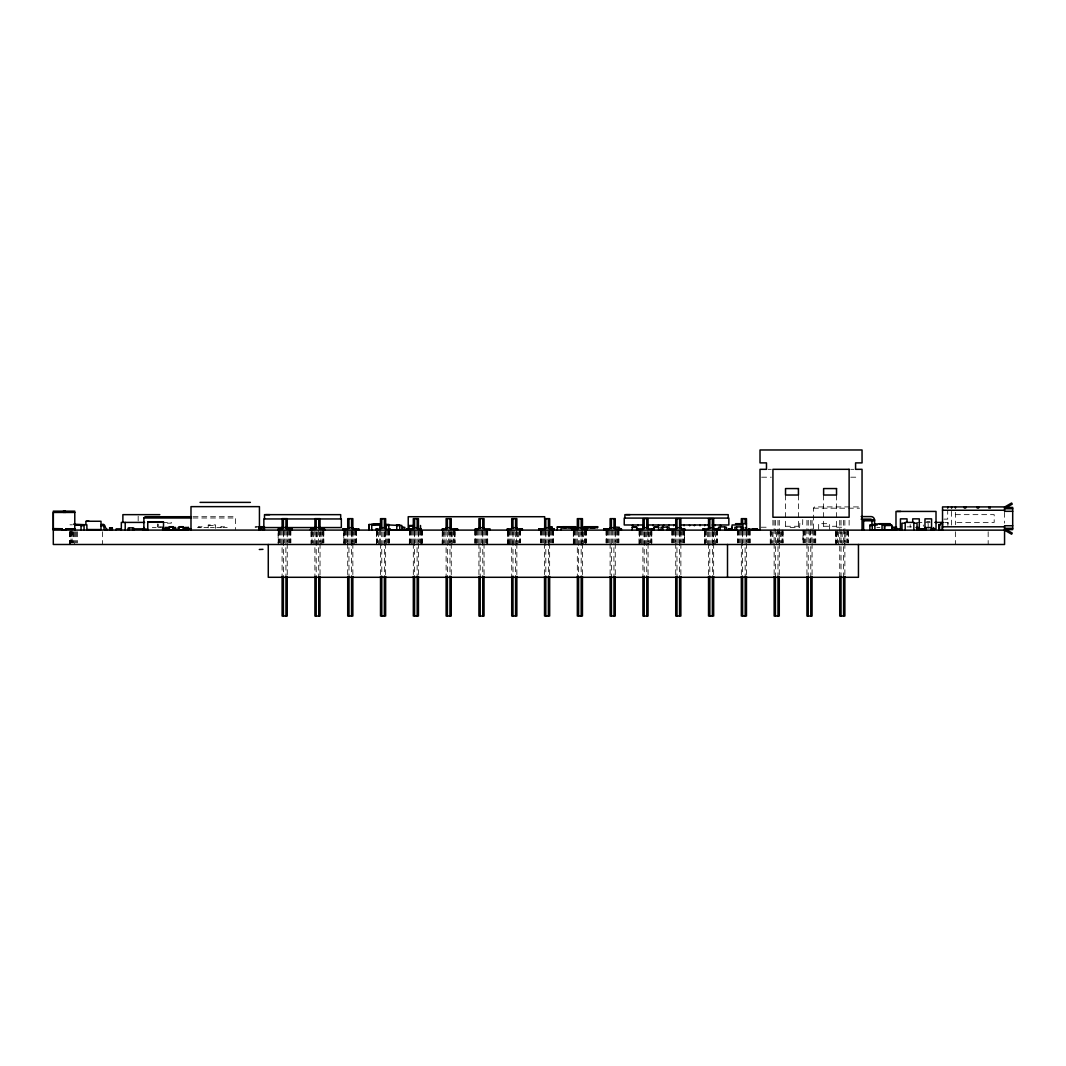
<?xml version="1.0" encoding="UTF-8"?>
<svg xmlns="http://www.w3.org/2000/svg" width="1066" height="1066" viewBox="0 0 1066 1066"><rect width="100%" height="100%" fill="white"/><g stroke="black" fill="none" stroke-linecap="round" stroke-linejoin="round"><path stroke-width="0.75" stroke-dasharray="5 3.75" d="M923.316 526.271L923.329 524.978M802.738 519.608L802.618 526.711A3.438 3.438 0 0 1 802.445 527.763M813.385 528.856L813.385 508.189L814.677 506.91L859.876 506.91M768.093 469.32L771.318 469.32M850.748 469.32L853.973 469.32M761.63 477.195L771.318 477.195M850.748 477.195L858.81 477.195M813.385 508.189L859.516 508.189M955.456 514.651L994.192 514.651L994.192 522.407L955.456 522.407M193.039 516.717L234.293 516.717L235.573 517.996L235.573 529.496M193.013 517.996L235.573 517.996M943.823 519.129L947.701 519.129L947.701 511.32M926.62 521.434L929.912 521.434M162.312 522.407L171.306 522.407L171.306 523.179L165.31 523.179M916.88 522.407L930.072 522.407M944.609 522.407L948.02 522.407L948.02 525.498M69.956 524.805L72.368 524.805M208.23 525.391L215.585 525.391M785.522 526.271L798.434 526.271M823.618 526.271L836.53 526.271M257.572 526.711L255.001 527.044L258.851 527.044M163.418 527.044L159.554 526.711M907.073 526.897L911.63 526.897M761.124 527.23L769.066 527.23M836.677 527.23L844.632 527.23M152.305 527.457L156.169 527.457M158.754 527.457L161.339 527.457M197.503 527.457L201.381 527.457M203.952 527.457L207.83 527.457M210.415 527.457L214.293 527.457M216.878 527.457L220.742 527.457M223.327 527.457L227.205 527.457M790.133 527.563L799.607 527.457L800.033 520.035M876.878 527.563L879.89 527.563M1004.558 512.333L1004.558 523.179M988.169 531.747L988.169 544.486M955.456 512.333L955.456 524.725M955.363 531.747L955.363 544.486M951.578 511.374L951.578 525.685M947.874 522.407L947.874 525.498M928.166 528.216L928.166 524.206A2.585 2.585 0 0 0 927.62 522.633M910.204 524.552L910.204 527.27M849.122 520.221L849.122 528.496M848.523 531.747L848.523 542.887M848.163 530.148L848.163 542.887M847.563 530.148L847.563 542.887M846.764 530.148L846.764 542.887M845.778 531.747L845.778 542.887M844.872 520.301L844.872 526.91M844.872 528.563L844.872 541.755M844.872 543.407L844.872 576.413M844.658 531.747L844.658 544.486M843.592 520.301L843.592 576.413M842.193 531.747L842.193 544.486M841.034 520.301L841.034 576.413M840.927 531.747L840.927 542.887M839.742 520.301L839.742 526.91M839.742 528.563L839.742 576.413M838.609 531.747L838.609 544.486M837.623 530.148L837.623 542.887M836.823 531.747L836.823 542.887M836.53 495.024L836.53 526.95M836.224 531.747L836.224 544.486M835.864 530.148L835.864 544.486M835.731 531.747L835.731 542.887M829.641 529.509L829.641 523.686L818.661 523.686L818.661 529.509M823.618 495.024L823.618 526.95M815.73 530.148L815.73 542.887M815.357 530.148L815.357 542.887M814.757 530.148L814.757 542.887M813.958 530.148L813.958 542.887M812.972 530.148L812.972 542.887M812.065 520.301L812.065 526.91M812.065 528.563L811.866 542.887M812.065 543.407L812.065 576.413M810.786 520.301L810.786 576.413M810.653 530.148L810.653 542.887M809.387 530.148L809.387 542.887M808.228 520.301L808.228 576.413M806.949 520.301L806.949 526.91M806.949 528.563L806.922 542.887M806.949 543.407L806.949 576.413M805.803 530.148L805.803 542.887M804.83 530.148L804.83 542.887M804.017 530.148L804.017 542.887M803.431 530.148L803.431 542.887M798.434 495.024L798.434 526.95M785.522 495.024L785.522 526.95M783.044 530.148L783.044 542.887M782.924 531.747L782.924 542.887M782.551 530.148L782.551 542.887M781.951 530.148L781.951 542.887M781.151 531.747L781.151 542.887M780.179 531.747L780.179 542.887M779.273 520.301L779.273 526.91M779.273 528.563L779.273 541.755M779.273 543.407L779.273 576.413M779.059 531.747L779.059 544.486M777.98 520.301L777.98 576.413M777.847 530.148L777.847 542.887M776.594 531.747L776.594 544.486M775.422 520.301L775.422 576.413M774.143 520.301L774.143 526.91M774.143 528.563L774.116 542.887M774.143 543.407L774.143 576.413M772.997 531.747L772.997 544.486M772.93 520.221L772.93 528.496M772.024 531.747L772.024 542.887M771.224 530.148L771.224 544.486M770.625 531.747L770.625 542.887M770.252 530.148L770.252 544.486M750.118 530.148L750.237 542.887M749.758 530.148L749.758 542.887M749.158 530.148L749.158 542.887M748.359 530.148L748.359 542.887M747.373 530.148L747.373 542.887M746.467 531.854L746.467 541.755M746.467 543.407L746.467 576.413M746.253 530.148L746.253 542.887M745.041 530.148L745.187 576.413M743.788 530.148L743.788 542.887M742.616 531.854L742.616 576.413M742.522 530.148L742.522 542.887M741.31 530.148L741.31 542.887M741.336 543.407L741.336 576.413M740.204 530.148L740.204 542.887M739.218 530.148L739.218 542.887M738.418 530.148L738.418 542.887M737.819 530.148L737.819 542.887M737.326 530.148L737.459 542.887M717.311 530.148L717.445 542.887M716.952 530.148L716.952 542.887M716.352 530.148L716.352 542.887M715.553 531.747L715.553 544.486M714.566 530.148L714.566 544.486M713.66 531.854L713.66 541.755M713.66 543.407L713.66 576.413M713.46 531.747L713.46 544.486M712.381 531.854L712.381 576.413M712.248 530.148L712.248 542.887M710.982 531.747L710.982 544.486M709.729 531.747L709.823 576.413M708.517 531.747L708.517 542.887M708.53 543.407L708.53 576.413M707.398 531.747L707.398 544.486M706.425 530.148L706.425 542.887M705.612 530.148L705.612 544.486M705.012 531.747L705.012 542.887M704.653 530.148L704.653 542.887M704.533 531.747L704.533 544.486M684.145 530.148L684.145 542.887M683.546 530.148L683.546 542.887M682.746 530.148L682.746 542.887M681.774 530.148L681.774 542.887M680.868 531.854L680.868 541.755M680.868 543.407L680.868 576.413M680.654 530.148L680.654 542.887M679.575 531.854L679.575 576.413M679.442 530.148L679.442 542.887M678.176 530.148L678.176 542.887M676.923 530.148L677.017 576.413M675.737 531.854L675.737 541.755M675.737 543.407L675.737 576.413M675.711 530.148L675.711 542.887M674.591 530.148L674.591 542.887M673.619 530.148L673.619 542.887M672.819 530.148L672.819 542.887M672.22 530.148L672.22 542.887M671.846 530.148L671.727 542.887M651.832 530.148L651.832 542.887M651.712 531.747L651.712 544.486M651.339 530.148L651.339 542.887M650.753 530.148L650.753 542.887M649.94 531.747L649.94 542.887M648.967 531.747L648.967 544.486M648.061 531.854L648.061 541.755M648.061 543.407L648.061 576.413M647.848 530.148L647.848 544.486M646.636 531.747L646.782 576.413M645.383 531.747L645.383 544.486M644.21 531.854L644.21 576.413M644.117 531.747L644.117 544.486M642.905 530.148L642.931 576.413M641.799 530.148L641.799 544.486M640.813 530.148L640.813 544.486M640.013 530.148L640.013 542.887M639.413 531.747L639.413 544.486M639.04 530.148L638.92 544.486M619.04 530.148L618.906 542.887M618.547 530.148L618.547 542.887M617.947 530.148L617.947 542.887M617.147 530.148L617.147 542.887M616.161 530.148L616.161 542.887M615.255 531.854L615.255 541.755M615.255 543.407L615.255 576.413M615.042 530.148L615.042 542.887M613.843 530.148L613.976 576.413M612.577 530.148L612.577 542.887M611.324 530.148L611.418 576.413M610.112 530.148L610.112 542.887M610.125 543.407L610.125 576.413M608.992 530.148L608.992 542.887M608.006 530.148L608.006 542.887M607.207 530.148L607.207 542.887M606.607 530.148L606.607 542.887M606.248 530.148L606.248 542.887M606.114 530.148L606.114 542.887M586.233 530.148L586.233 542.887M586.113 530.148L586.113 542.887M585.74 530.148L585.74 544.486M585.141 530.148L585.141 542.887M584.341 530.148L584.341 542.887M583.369 531.747L583.369 544.486M582.449 531.854L582.449 541.755M582.449 543.407L582.449 576.413M582.249 530.148L582.249 544.486M581.17 531.854L581.17 576.413M581.037 530.148L581.037 544.486M579.771 531.747L579.771 544.486M578.518 531.747L578.611 576.413M577.306 530.148L577.332 576.413M576.186 530.148L576.186 544.486M575.214 530.148L575.214 544.486M574.401 530.148L574.401 544.486M573.814 530.148L573.814 542.887M573.441 530.148L573.441 544.486M573.321 531.747L573.321 544.486M553.427 530.148L553.427 542.887M553.307 530.148L553.307 542.887M552.934 530.148L552.934 542.887M552.348 530.148L552.348 542.887M551.535 530.148L551.535 542.887M550.562 530.148L550.562 542.887M549.656 531.854L549.656 541.755M549.656 543.407L549.656 576.413M549.443 530.148L549.443 542.887M548.377 531.854L548.377 576.413M548.23 530.148L548.23 542.887M546.978 530.148L546.978 542.887M545.805 531.854L545.805 576.413M545.712 530.148L545.712 542.887M544.499 530.148L544.499 542.887M544.526 543.407L544.526 576.413M543.38 530.148L543.38 542.887M542.407 530.148L542.407 542.887M541.608 530.148L541.608 542.887M541.008 530.148L541.008 542.887M540.635 530.148L540.635 542.887M520.634 530.148L520.501 542.887M520.141 530.148L520.141 542.887M519.542 530.148L519.542 542.887M518.742 531.747L518.742 542.887M517.756 531.747L517.756 544.486M516.85 531.854L516.85 541.755M516.85 543.407L516.85 576.413M516.637 530.148L516.637 544.486M515.424 531.747L515.571 576.413M514.172 530.148L514.172 544.486M512.999 531.854L512.999 576.413M512.906 530.148L512.906 544.486M511.707 530.148L511.72 576.413M510.587 530.148L510.587 544.486M509.601 530.148L509.601 544.486M508.802 531.747L508.802 544.486M508.202 530.148L508.202 544.486M507.842 530.148L507.842 544.486M507.709 531.747L507.709 544.486M487.708 530.148L487.708 544.486M487.335 530.148L487.335 544.486M486.736 530.148L486.736 544.486M485.936 530.148L485.936 542.887M484.95 530.148L484.95 542.887M483.844 530.148L483.844 542.887M484.044 543.407L484.044 576.413M482.765 531.854L482.765 576.413M482.632 530.148L482.632 544.486M481.366 530.148L481.366 542.887M480.113 530.148L480.206 576.413M478.9 530.148L478.9 542.887M478.927 543.407L478.927 576.413M477.781 530.148L477.781 542.887M476.808 530.148L476.808 544.486M475.996 530.148L475.996 542.887M475.409 530.148L475.409 542.887M475.036 530.148L475.036 544.486M474.916 530.148L474.916 542.887M455.022 531.747L455.022 542.887M454.902 530.148L454.902 542.887M454.529 531.747L454.529 542.887M453.929 530.148L453.929 542.887M453.13 530.148L453.13 542.887M452.157 531.747L452.157 544.486M451.251 531.854L451.251 541.755M451.251 543.407L451.251 576.413M451.038 530.148L451.038 542.887M449.959 531.854L449.959 576.413M449.825 530.148L449.825 542.887M448.573 530.148L448.573 544.486M447.307 531.747L447.4 576.413M446.094 530.148L446.121 576.413M444.975 531.747L444.975 544.486M444.002 530.148L444.002 542.887M443.203 531.747L443.203 544.486M442.603 530.148L442.603 544.486M442.23 531.747L442.11 544.486M422.216 530.148L422.216 542.887M422.096 530.148L422.096 544.486M421.736 530.148L421.736 544.486M421.137 530.148L421.137 542.887M420.324 530.148L420.324 544.486M419.351 530.148L419.351 542.887M418.445 531.854L418.445 541.755M418.445 543.407L418.445 576.413M418.232 530.148L418.232 542.887M417.019 530.148L417.166 576.413M415.767 530.148L415.767 542.887M414.594 531.854L414.594 576.413M414.501 530.148L414.501 542.887M413.288 530.148L413.288 542.887M413.315 543.407L413.315 576.413M412.182 530.148L412.182 544.486M411.196 530.148L411.196 544.486M410.397 530.148L410.397 542.887M409.797 530.148L409.797 544.486M409.437 530.148L409.304 544.486M389.29 530.148L389.423 542.887M388.93 530.148L388.93 544.486M388.33 530.148L388.33 542.887M387.531 530.148L387.531 542.887M386.545 530.148L386.545 544.486M385.639 531.854L385.639 541.755M385.639 543.407L385.639 576.413M385.439 530.148L385.439 542.887M384.36 531.854L384.36 576.413M384.226 531.747L384.226 542.887M382.96 531.747L382.96 544.486M381.708 531.747L381.801 576.413M380.495 530.148L380.495 542.887M380.509 543.407L380.509 576.413M379.376 530.148L379.376 544.486M378.39 531.747L378.39 544.486M377.591 530.148L377.591 542.887M376.991 530.148L376.991 542.887M376.631 530.148L376.631 544.486M376.511 531.747L376.511 544.486M356.617 530.148L356.617 542.887M356.497 530.148L356.497 542.887M356.124 530.148L356.124 542.887M355.524 530.148L355.524 542.887M354.725 530.148L354.725 544.486M353.752 530.148L353.752 544.486M352.846 531.854L352.846 541.755M352.846 543.407L352.846 576.413M352.633 530.148L352.633 544.486M351.553 531.854L351.553 576.413M351.42 530.148L351.42 544.486M350.154 530.148L350.154 544.486M348.902 530.148L348.995 576.413M347.716 531.854L347.716 541.755M347.716 543.407L347.716 576.413M347.689 530.148L347.689 544.486M346.57 530.148L346.57 542.887M345.597 530.148L345.597 544.486M344.784 530.148L344.784 544.486M344.198 530.148L344.198 542.887M343.825 544.486L343.825 530.148L343.705 542.887M323.811 530.148L323.811 542.887M323.691 531.747L323.691 542.887M323.318 530.148L323.318 542.887M322.731 530.148L322.731 542.887M321.919 531.747L321.919 544.486M320.946 530.148L320.946 544.486M320.04 531.854L320.04 541.755M320.04 543.407L320.04 576.413M319.827 531.747L319.827 542.887M318.614 530.148L318.761 576.413M317.362 531.747L317.362 544.486M316.189 531.854L316.189 576.413M316.096 531.747L316.096 544.486M314.883 530.148L314.91 576.413M313.764 531.747L313.764 544.486M312.791 531.747L312.791 542.887M311.992 530.148L311.992 544.486M311.392 531.747L311.392 542.887M310.899 531.747L311.019 544.486M290.885 530.148L290.885 542.887M290.525 530.148L290.525 542.887M289.925 530.148L289.925 542.887M289.126 530.148L289.126 542.887M288.14 530.148L288.14 542.887M287.234 531.854L287.234 541.755M287.234 543.407L287.234 576.413M287.021 530.148L287.021 542.887M285.821 530.148L285.954 576.413M284.555 530.148L284.555 542.887M283.396 531.854L283.396 576.413M283.289 530.148L283.289 544.486M282.09 530.148L282.104 576.413M280.971 530.148L280.971 544.486M279.985 530.148L279.985 542.887M279.185 530.148L279.185 542.887M278.586 530.148L278.586 542.887M278.226 544.486L278.226 530.148L278.093 542.887M215.585 528.363L215.585 524.885L208.23 524.885L208.23 528.363M158.261 524.126L158.261 527.284M157.488 523.952L157.488 527.044M138.167 516.224L138.167 520.968M102.509 531.747L102.509 544.486M77.538 531.747L77.538 542.887M76.459 531.747L76.459 542.887M75.446 531.747L75.446 542.887M74.5 531.747L74.5 544.486M73.634 531.747L73.634 542.887M72.834 531.747L72.834 542.887M72.115 530.148L72.115 542.887M71.489 531.747L71.489 542.887M70.956 530.148L70.956 542.887M70.503 531.747L70.503 544.486M70.156 531.747L70.156 542.887M69.903 531.747L69.903 544.486M69.756 531.747L69.756 544.486M202.034 526.711L198.169 527.044L202.034 526.711M224.5 526.711L220.649 527.044L224.5 526.711M803.058 542.887L803.058 530.148L802.938 542.887M684.638 542.887L684.638 530.148L684.519 542.887"/><path stroke-width="1.5" d="M1012.7 525.738L1004.558 525.738L1004.558 544.486L53.3 544.486L53.3 511.16L74.78 511.16L74.78 530.148L74.78 528.803L65.972 528.803L65.972 530.148L62.108 530.042L62.108 528.749L53.313 528.603L53.3 512.453L74.78 512.453M938.813 526.271L938.826 524.978M53.313 528.603L53.3 530.082L1004.558 530.148L1011.607 534.213L1012.26 533.093L1005.211 529.029M62.108 528.749L53.313 528.789M632.378 525.765L632.658 524.978M642.705 525.765L642.985 524.978M653.045 525.765L653.311 524.978M663.372 525.765L663.652 524.978M673.699 525.765L673.979 524.978M684.039 525.765L684.305 524.978M694.366 525.765L694.646 524.978M704.693 525.765L704.972 524.978M715.033 525.765L715.299 524.978M143.883 530.148L143.91 517.996L145.189 516.717L191.387 516.717M1004.558 507.083L1011.607 503.005L1012.26 504.125L1005.211 508.189M82.242 525.098L83.548 524.792M259.291 549.496L262.969 549.336M396.339 525.138L399.75 525.018M143.897 528.856L142.617 529.509L148.107 529.509M143.91 529.496L142.617 529.509L143.91 529.496L143.897 527.457M200.035 502.379L250.403 502.379M1004.558 507.443L1012.7 507.443L1012.7 529.615L1004.558 529.615M1004.558 508.735L1012.7 508.735M942.531 510.241L1004.558 510.241M1012.7 511.307L1004.558 511.307L1004.558 506.91L942.531 506.91L942.531 530.148M159.82 514.651L122.883 514.651L122.883 522.407M861.168 516.584L871.069 516.584A3.438 3.438 0 0 1 874.506 520.035M143.91 517.996L191.374 517.996M544.526 518.649L549.656 518.649L549.656 528.563M861.168 519.169L871.069 519.169L871.921 520.035L871.921 525.365M863.593 520.794L874.586 520.794M144.576 522.407L121.337 522.407L121.337 530.148M147.761 522.273L163.511 522.273M934.829 522.407L943.117 522.407M905.207 523.179L901.996 523.179L901.996 529.989M913.828 523.179L917.027 523.179L917.027 529.989M735.5 523.686L746.467 523.686M879.343 523.686L890.323 523.686M380.362 523.886L373.06 524.539M73.567 524.192L86.879 524.805L86.879 530.148M380.935 524.472L368.956 524.472L368.956 530.148M385.812 524.472L389.063 524.472M874.893 524.579L872.228 524.579L872.228 529.949M882.048 524.579L884.7 524.579L884.7 529.949M101.004 524.792C106.12 522.42 104.335 528.603 106.88 528.923L106.88 530.148M371.741 524.885L380.109 524.885M642.505 524.978L624.236 524.978L624.236 518.089L728.851 518.089L728.851 524.978L712.235 524.978M647.488 524.978L675.711 524.978M680.694 524.978L708.917 524.978M877.225 524.978L869.869 524.978L869.869 529.949L891.749 529.949L891.749 524.978L884.394 524.978L884.394 529.949M940.132 524.978L938.84 524.978L938.826 530.148M74.58 525.192L81.043 525.192L81.043 530.148M388.824 525.445L385.852 525.445L385.852 528.376M396.792 525.445L401.815 525.445L401.815 529.842L390.409 529.842M869.869 525.498L872.814 525.498M884.394 525.498L891.749 525.498M81.043 525.698L84.054 525.698L84.054 530.148M101.004 526.018C105.867 523.899 102.149 530.522 106.134 530.148M409.051 525.978L413.541 525.978M259.118 526.711L264.408 526.711L264.408 529.949M549.803 526.817L552.375 527.15L549.803 527.15M562.542 526.711L575.813 526.711L575.813 527.617L562.542 527.617M942.531 526.804L1004.558 526.804M169.374 527.044L173.238 527.044M179.195 527.044L183.046 527.044M259.118 527.044L264.408 527.044M614.776 527.03L619.399 527.364L619.399 530.148M557.291 527.15L561.156 527.15M662.799 527.23L661.093 527.23L661.093 530.122M667.356 527.23L669.048 527.23L669.048 530.122M720.203 527.23L718.497 527.23L718.497 530.122M724.76 527.23L726.452 527.23L726.452 530.122M736.593 527.23L734.9 527.23L734.9 530.122M741.163 527.23L742.855 527.23L742.855 530.122M892.269 527.23L893.961 527.23L893.961 530.122M896.453 527.257L894.76 527.257L894.76 530.148M172.959 527.457L175.544 527.457L175.544 529.509M402.855 527.364L404.827 527.364L404.827 530.148M632.231 527.364L636.722 527.364M654.151 527.364L658.628 527.364M347.716 527.697L352.846 527.697M380.509 527.697L385.639 527.697M413.315 527.697L418.445 527.697M446.121 527.697L451.251 527.697M478.927 527.697L484.044 527.697M511.72 527.697L516.85 527.697M544.526 527.697L549.656 527.697M577.332 527.697L582.449 527.697M610.125 527.697L615.255 527.697M642.931 527.697L648.061 527.697M675.737 527.697L680.868 527.697M708.53 527.697L713.66 527.697M745.187 527.697L746.467 527.697M916 527.563L919.292 527.563M924.968 527.563L931.564 527.563M109.598 528.096L112.343 528.096M129.372 528.096L128.173 528.096L128.173 530.148M132.61 528.096L133.81 528.096L133.81 530.148M1004.558 528.323L1012.7 528.323M121.337 528.856L116.167 528.856L116.167 530.148M133.277 528.856L144.576 528.856M165.217 528.856L169.094 528.856M172.959 528.856L175.544 528.856M184.591 528.856L190.987 528.856M259.438 528.856L263.315 528.856L263.315 530.148M278.892 528.856L282.45 528.856M286.674 528.856L291.671 528.856L291.644 530.148M310.899 528.856L315.763 528.856M320.093 528.856L323.691 528.856M347.716 528.856L342.906 528.856L342.999 530.148M353.059 528.856L355.698 528.856M417.899 528.856L421.217 528.856L421.217 530.148M446.494 528.856L442.217 528.856L442.217 530.148M450.678 528.856L457.567 528.856M478.527 528.856L475.263 528.856L475.263 530.148M484.217 528.856L490.04 528.856L490.04 530.148M507.336 530.148L507.336 528.856L511.187 528.856M517.05 528.856L522.38 528.856L522.313 530.148M538.73 528.856L544.833 528.856M550.096 528.856L554.08 528.856L554.08 530.148M577.692 528.856L571.896 528.856L571.896 530.148M581.769 528.856L586.673 528.856L586.673 530.148L586.62 528.856M609.539 528.856L603.796 528.856L603.796 530.148M615.175 528.856L621.438 528.856L621.385 530.148M642.905 528.856L637.028 528.856L637.028 530.148L637.268 528.856M648.208 528.856L653.058 528.856M675.911 528.856L670.061 528.856L670.061 530.148M681.307 528.856L684.798 528.856L684.798 530.148M703.134 528.856L708.637 528.856M713.181 528.856L718.178 528.856L718.178 530.148M900.783 528.856L895.986 528.856L895.986 511.427L936.015 511.427L936.015 528.856L931.218 528.856L931.164 530.148M917.986 528.856L926.407 528.856M278.079 530.148L278.173 529.202L282.024 529.202M286.727 529.202L292.204 529.202L292.204 530.148L292.097 529.202M315.376 529.202L310.552 529.202L310.552 530.148M319.867 529.202L324.677 529.202L324.677 530.148M347.196 529.202L344.838 529.202L344.838 530.148M352.646 529.202L358.962 529.202M375.978 529.202L380.442 529.202M386.172 529.202L390.169 529.202L390.129 530.148L390.023 529.202M732.409 529.216L727.985 529.216L728.118 530.148M748.399 529.216L757.58 529.216L757.58 530.148M143.883 529.376L147.761 529.376M172.959 529.509L178.129 529.509L178.129 527.457M741.763 529.509L746.467 529.509L746.467 518.649L741.336 518.649L741.336 523.606M87.399 529.535L101.004 529.535L101.004 521.261L85.893 521.261L85.893 524.579M742.389 529.895L743.042 524.978L732.062 524.978L732.062 529.895L735.194 529.895M65.972 528.776L74.78 528.803M396.339 529.989L399.75 530.108M720.429 524.978L720.709 525.765M699.762 524.978L700.042 525.765M689.435 524.978L689.715 525.765M668.768 524.978L669.048 525.765M658.442 524.978L658.721 525.765M648.115 524.978L648.381 525.765M637.774 524.978L638.054 525.765M990.207 506.91L990.207 508.189M988.915 506.91L988.915 508.189M978.575 506.91L978.575 508.189M977.282 506.91L977.282 508.189M965.663 506.91L965.663 508.189M964.37 506.91L964.37 508.189M955.456 506.91L955.456 508.189M951.578 506.91L951.578 508.189M947.701 506.91L947.701 508.189M942.157 530.148L942.544 523.686L940.865 523.686L939.572 524.978L939.572 530.148M933.656 527.563L933.669 530.148M931.564 530.148L931.564 518.849L924.968 518.849L924.968 530.148M925.714 528.856L925.714 530.148M924.435 528.856L924.435 530.148M923.849 528.856L923.849 530.148M923.049 528.856L923.049 530.148M921.983 528.856L921.983 530.148M920.691 528.856L920.691 530.148M919.652 528.856L919.652 530.148M919.292 530.148L919.292 518.849L912.709 518.849L912.709 522.287M918.745 528.856L918.745 530.148M913.828 529.989L913.828 522.407L905.207 522.407L905.207 529.989M907.019 522.287L907.019 518.849L900.437 518.849L900.437 530.148M900.73 511.427L897.039 511.427M896.453 526.924L896.453 530.148M892.269 526.897L892.269 530.122M882.048 529.949L882.048 523.952L874.893 523.952L874.893 529.949M874.586 525.471L874.586 519.715L863.593 519.715L863.593 530.148M862.048 530.148L862.048 469.32L855.585 469.32L855.585 462.884L862.048 462.884L862.048 449.972L760.018 449.972L760.018 462.884L766.481 462.884L766.481 469.32L760.018 469.32L760.018 530.148M858.45 544.486L858.45 577.292L268.272 577.292L268.272 544.486M844.872 576.413L844.872 616.028L839.742 616.028L839.742 576.413M843.592 576.413L843.592 616.028M841.034 576.413L841.034 616.028M812.065 576.413L812.065 616.028L806.949 616.028L806.949 576.413M810.786 576.413L810.786 616.028M808.228 576.413L808.228 616.028M779.273 576.413L779.273 616.028L774.143 616.028L774.143 576.413M777.98 576.413L777.98 616.028M775.422 576.413L775.422 616.028M757.34 529.216L757.34 530.148M757.087 529.216L757.087 530.148M756.82 529.216L756.82 530.148M756.447 529.216L756.447 530.148M756.327 529.216L756.154 530.148M756.021 529.216L756.021 530.148M755.767 529.216L755.767 530.148M755.607 529.216L755.607 530.148M755.394 529.216L755.394 530.148M755.088 529.216L755.088 530.148M754.475 529.216L754.475 530.148M753.795 529.216L753.795 530.148M753.022 529.216L753.036 530.148M752.21 529.216L752.21 530.148M749.704 529.216L749.704 530.148M749.158 529.216L749.158 530.148M748.905 529.216L748.905 530.148M748.692 529.216L748.665 530.148M748.465 529.216L748.399 530.148M747.039 529.216L747.039 530.148M746.467 576.413L746.467 616.028L741.336 616.028L741.336 576.413M745.187 518.649L745.187 523.606M745.187 576.413L745.187 616.028M742.616 518.649L742.616 523.606M742.616 576.413L742.616 616.028M741.163 530.122L741.163 526.897L736.593 526.897L736.593 530.122M731.702 527.364L731.702 530.148M731.249 529.216L731.249 530.148M730.21 529.216L730.21 530.148M729.584 529.216L729.584 530.148M729.344 529.216L729.344 530.148M728.691 529.216L728.691 530.148M728.198 518.089L728.198 514.651L624.889 514.651L624.889 518.089M728.331 529.216L728.331 530.148M727.505 544.486L727.505 577.292M724.76 530.122L724.76 526.897L720.203 526.897L720.203 530.122M716.432 528.856L716.432 530.148M713.66 528.563L713.66 518.649L708.53 518.649L708.53 528.563M713.66 576.413L713.66 616.028L708.53 616.028L708.53 576.413M712.381 518.649L712.381 528.563M712.381 576.413L712.381 616.028M709.823 518.649L709.823 528.563M709.823 576.413L709.823 616.028M704 528.856L704.013 530.148M703.707 528.856L703.707 530.148M703.507 528.856L703.52 530.148M703.44 528.856L703.44 530.148M703.227 528.856L703.227 530.148M684.425 528.856L684.425 530.148M680.868 528.563L680.868 518.649L675.737 518.649L675.737 528.563M680.868 576.413L680.868 616.028L675.737 616.028L675.737 576.413M679.575 518.649L679.575 528.563M679.575 576.413L679.575 616.028M677.017 518.649L677.017 528.563M677.017 576.413L677.017 616.028M667.356 530.122L667.356 526.897L662.506 527.364M662.799 526.897L662.799 530.122M658.628 530.148L658.628 527.03L654.151 527.03L654.151 530.148M653.005 528.856L653.005 530.148M652.832 528.856L652.832 530.148M652.552 528.856L652.552 530.148M652.072 528.856L652.072 530.148M648.061 528.563L648.061 518.649L642.931 518.649L642.931 528.563M648.061 576.413L648.061 616.028L642.931 616.028L642.931 576.413M646.782 518.649L646.782 528.563M646.782 576.413L646.782 616.028M644.21 518.649L644.21 528.563M644.21 576.413L644.21 616.028M637.881 528.856L637.868 530.148M637.415 528.856L637.335 530.148M636.722 530.148L636.722 527.03L632.231 527.03L632.231 530.148M629.953 514.651L626.275 514.651M621.278 528.856L621.185 530.148L621.065 528.856M620.745 528.856L620.745 530.148M620.319 528.856L620.319 530.148M619.799 528.856L619.799 530.148M619.186 528.856L619.186 530.148M618.893 528.856L618.893 530.148M618.84 528.856L618.84 530.148M615.255 528.563L615.255 518.649L610.125 518.649L610.125 528.563M615.255 576.413L615.255 616.028L610.125 616.028L610.125 576.413M613.976 518.649L613.976 528.563M613.976 576.413L613.976 616.028M611.418 518.649L611.418 528.563M611.418 576.413L611.418 616.028M607.767 528.856L607.767 530.148M606.82 528.856L606.82 530.148M605.968 528.856L605.968 530.148M605.235 528.856L605.235 530.148M604.635 528.856L604.635 530.148M604.182 528.856L604.182 530.148M597.48 526.711L597.48 527.617M595.947 526.711L595.854 527.617M595.681 526.711L595.681 527.617M594.495 526.711L594.455 527.617M594.215 526.711L594.362 527.617M594.148 526.711L594.135 527.617M593.895 526.711L593.895 527.617M593.722 526.711L593.682 527.617M593.442 526.711L593.442 527.617M593.136 526.711L593.122 527.617M593.016 526.711L592.962 527.617M592.843 526.711L592.776 527.617M592.523 526.711L592.509 527.617M592.243 526.711L592.256 527.617M592.15 526.711L592.056 527.617M591.843 526.711L591.883 527.617M591.63 526.711L591.63 527.617M591.51 526.711L591.51 527.617M590.977 526.711L590.977 527.617M590.711 526.711L590.711 527.617M590.484 526.711L590.511 527.617M590.151 526.711L590.218 527.617M589.325 526.711L589.311 527.617M588.485 526.711L588.485 527.617M588.192 526.711L588.099 527.617M587.686 526.711L587.766 527.617M587.179 527.617L587.126 526.711L587.033 527.617M586.833 526.711L586.833 527.617M586.527 526.711L586.606 527.617M586.353 526.711L586.247 527.617M586.313 528.856L586.313 530.148M586.113 526.711L586.18 527.617M585.82 526.711L585.887 527.617L585.7 526.711M585.94 528.856L585.94 530.148M585.54 526.711L585.5 527.617M584.941 526.711L584.914 527.617M584.701 526.711L584.701 527.617M582.449 528.563L582.449 518.649L577.332 518.649L577.332 528.563M582.449 576.413L582.449 616.028L577.332 616.028L577.332 576.413M581.17 518.649L581.17 528.563M581.17 576.413L581.17 616.028M578.611 518.649L578.611 528.563M578.611 576.413L578.611 616.028M574.481 526.711L574.481 527.617M572.695 526.711L572.722 527.617M572.029 526.711L572.016 527.617M571.443 526.711L570.91 527.617M570.803 526.711L570.736 527.617M570.523 526.711L570.523 527.617M570.377 526.711L570.377 527.617M570.177 526.711L570.177 527.617M569.844 526.711L569.87 527.617M569.217 526.711L569.217 527.617M568.844 526.711L568.844 527.617M568.471 526.711L568.471 527.617M567.645 526.711L567.645 527.617M566.819 526.711L566.819 527.617M566.432 526.711L566.432 527.617M566.099 526.711L566.099 527.617M565.38 526.711L565.473 527.617M565.167 526.711L565.26 527.617M564.94 526.711L564.993 527.617M564.687 526.711L564.687 527.617M564.514 526.711L564.5 527.617M564.3 526.711L564.3 527.617M564.207 526.711L564.047 527.617L563.794 526.711M563.248 526.711L563.314 527.617M563.035 526.711L563.035 527.617M562.795 526.711L562.755 527.617M562.621 526.711L562.608 527.617M561.156 530.042L561.156 526.817L557.291 526.817L557.291 530.042M553.814 530.148L553.814 528.856L553.614 530.148M553.241 528.856L553.241 530.148M552.721 528.856L552.721 530.148M552.095 528.856L552.095 530.148M549.656 576.413L549.656 616.028L544.526 616.028L544.526 576.413M548.377 518.649L548.377 528.563M548.377 576.413L548.377 616.028M545.805 518.649L545.805 528.563M545.805 576.413L545.805 616.028M544.673 528.656L544.673 516.717L408.225 516.717L408.225 530.148M541.568 528.856L541.568 530.148M540.782 528.856L540.782 530.148M540.089 528.856L540.089 530.148M539.503 528.856L539.503 530.148M539.076 528.856L539.076 530.148M538.796 528.856L538.73 530.148M522.127 528.856L522.087 530.148L521.994 528.856M521.767 528.856L521.767 530.148M521.287 528.856L521.287 530.148M520.688 528.856L520.688 530.148M519.995 528.856L519.995 530.148M516.85 528.563L516.85 518.649L511.72 518.649L511.72 528.563M516.85 576.413L516.85 616.028L511.72 616.028L511.72 576.413M515.571 518.649L515.571 528.563M515.571 576.413L515.571 616.028M512.999 518.649L512.999 528.563M512.999 576.413L512.999 616.028M507.936 528.856L507.936 530.148M507.403 528.856L507.576 530.148M484.044 528.563L484.044 518.649L478.927 518.649L478.927 528.563M484.044 576.413L484.044 616.028L478.927 616.028L478.927 576.413M482.765 518.649L482.765 528.563M482.765 576.413L482.765 616.028M480.206 518.649L480.206 528.563M480.206 576.413L480.206 616.028M476.755 528.856L476.755 530.148M475.849 528.856L475.849 530.148M475.489 528.856L475.489 530.148M457.447 528.856L457.447 530.148L457.261 528.856M457.087 528.856L457.181 530.148M456.954 528.856L456.954 530.148M456.488 528.856L456.488 530.148M455.648 528.856L455.648 530.148M454.569 528.856L454.569 530.148M451.251 528.563L451.251 518.649L446.121 518.649L446.121 528.563M451.251 576.413L451.251 616.028L446.121 616.028L446.121 576.413M449.959 518.649L449.959 528.563M449.959 576.413L449.959 616.028M447.4 518.649L447.4 528.563M447.4 576.413L447.4 616.028M443.269 528.856L443.269 530.148M442.763 528.856L442.337 530.148M421.15 528.856L421.11 530.148M420.937 528.856L420.963 530.148M420.71 528.856L420.577 530.148L420.51 525.498M418.445 528.563L418.445 518.649L413.315 518.649L413.315 528.563M418.445 576.413L418.445 616.028L413.315 616.028L413.315 576.413M417.166 518.649L417.166 528.563M417.166 576.413L417.166 616.028M414.594 518.649L414.594 528.563M414.594 576.413L414.594 616.028M410.41 528.856L410.41 530.148M409.571 528.856L409.571 530.148M409.051 528.763L409.051 525.498L413.541 525.498L413.541 528.763L406.919 528.856L406.919 530.148M408.958 528.856L408.958 530.148M408.691 528.856L408.571 530.148L408.531 528.856M407.785 528.856L407.665 530.148M407.319 528.856L407.305 530.148M407.025 528.856L407.012 530.148M402.855 527.03L402.855 530.148M399.75 525.445L399.75 529.842M398.857 525.445L388.824 524.938L388.824 529.842M396.792 524.938L396.792 529.842M389.716 529.202L389.69 530.148M389.623 529.202L389.623 530.148M389.197 529.202L389.197 530.148M388.677 529.202L388.677 530.148M385.639 528.563L385.639 518.649L380.509 518.649L380.509 528.563M385.639 576.413L385.639 616.028L380.509 616.028L380.509 576.413M384.36 518.649L384.36 528.563M384.36 576.413L384.36 616.028M381.801 518.649L381.801 528.563M381.801 576.413L381.801 616.028M380.109 528.829L380.109 524.285L371.741 524.285L371.741 530.148M377.777 529.202L377.777 530.148M377.164 529.202L377.164 530.148M376.644 529.202L376.644 530.148M376.431 529.202L376.511 530.148M376.271 529.202L376.298 530.148M376.058 529.202L376.058 530.148M369.249 524.539L369.249 530.148M358.842 529.202L358.856 530.148M358.682 529.202L358.682 530.148M358.522 529.202L358.522 530.148M357.963 529.202L357.963 530.148M356.657 529.202L356.657 530.148M352.846 528.563L352.846 518.649L347.716 518.649L347.716 528.563M352.846 576.413L352.846 616.028L347.716 616.028L347.716 576.413M351.553 518.649L351.553 528.563M351.553 576.413L351.553 616.028M348.995 518.649L348.995 528.563M348.995 576.413L348.995 616.028M344.571 528.856L344.571 530.148M343.772 528.856L343.772 530.148M343.652 528.856L343.652 530.148M343.292 530.148L343.292 528.856L343.159 530.148M340.694 518.955L340.694 514.651L264.501 514.651L264.501 518.955M324.464 529.202L324.464 530.148M322.731 529.202L322.731 530.148M320.04 528.563L320.04 518.649L314.91 518.649L314.91 528.563M320.04 576.413L320.04 616.028L314.91 616.028L314.91 576.413M318.761 518.649L318.761 528.563M318.761 576.413L318.761 616.028M316.189 518.649L316.189 528.563M316.189 576.413L316.189 616.028M312.498 529.202L312.498 530.148M311.832 529.202L311.832 530.148M311.272 529.202L311.272 530.148M310.872 529.202L310.872 530.148M310.659 529.202L310.632 530.148M291.937 529.202L291.937 530.148M290.338 529.202L290.338 530.148M287.234 528.563L287.234 518.649L282.104 518.649L282.104 528.563M287.234 576.413L287.234 616.028L282.104 616.028L282.104 576.413M285.954 518.649L285.954 528.563M285.954 576.413L285.954 616.028M283.396 518.649L283.396 528.563M283.396 576.413L283.396 616.028M279.412 529.202L279.412 530.148M278.866 529.202L278.866 530.148M278.426 529.202L278.586 530.148M278.199 529.202L278.306 530.148M269.671 514.651L265.794 514.651M260.544 526.711L260.544 529.949M259.438 530.148L259.438 506.643L190.987 506.643L190.987 530.148M258.851 526.711L258.851 529.949M187.123 528.856L187.123 530.148M167.389 529.376L167.389 530.148M165.217 529.509L165.217 527.457L169.094 527.457L169.094 529.509L162.632 529.509L162.632 527.457M163.511 530.148L163.511 521.887L147.761 521.887L147.761 530.148M132.61 530.148L132.61 527.857L129.372 527.857L129.372 530.148M128.44 528.856L128.44 530.148M125.202 522.407L125.202 530.148M112.343 530.148L112.343 527.857L109.598 527.857L109.598 530.148M89.038 521.261L86.519 521.261M65.332 511.16L65.332 512.453M64.68 511.16L64.68 512.453M63.387 511.16L63.387 512.453M849.122 469.32L772.93 469.32L772.93 517.237L849.122 517.237L849.122 469.32M798.434 488.561L785.522 488.561L785.522 495.024L798.434 495.024L798.434 488.561M836.53 488.561L823.618 488.561L823.618 495.024L836.53 495.024L836.53 488.561M341.333 518.955L263.848 518.955L263.848 527.563L341.333 527.563L341.333 518.955M173.238 526.711L169.374 526.711L169.374 529.949L173.238 529.949L173.238 526.711M183.046 526.711L179.195 526.711L179.195 529.949L183.046 529.949L183.046 526.711M597.573 526.711L584.155 526.711L584.208 527.617L597.573 527.617L597.573 526.711M188.455 527.457L184.591 527.457L184.591 529.509L188.455 529.509L188.455 527.457M584.461 527.617L584.488 526.711L584.435 527.617M572.549 527.617L572.549 526.711L572.429 527.617"/></g></svg>
